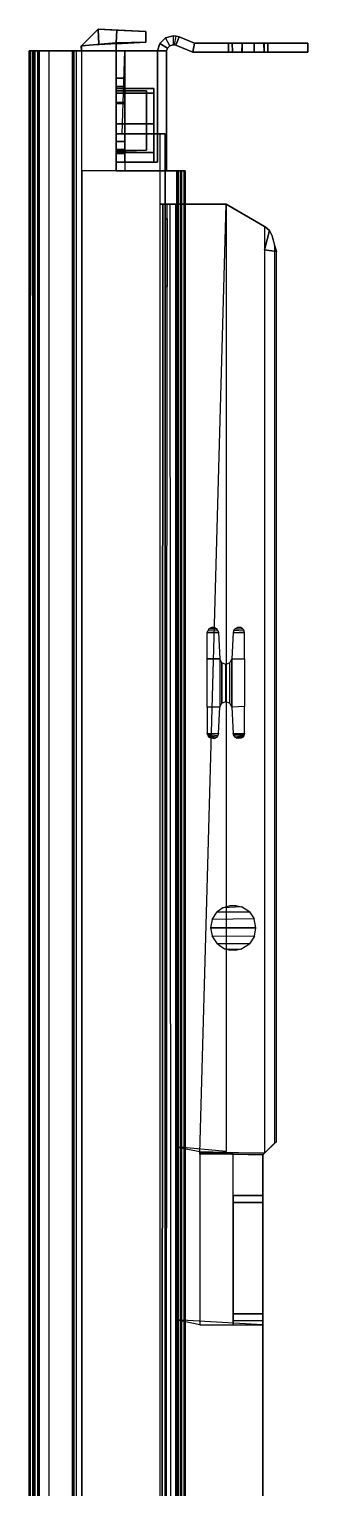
# Model space of a CAD drawing. Header units: inches. Extents: x 0 to 232, y 0 to 393.
# Drawn here: x 0 to 37.5, y 196.6 to 393.1 of the extents above; entities that cross this region are included whole.
import ezdxf

# ---------------------------------------------------------------- set-up
doc = ezdxf.new("R2010")
doc.units = ezdxf.units.IN
doc.header["$MEASUREMENT"] = 0
doc.layers.add('Layer1', color=4, linetype='CONTINUOUS')

msp = doc.modelspace()

# ---------------------------------------------------------------- linework, layer by layer
at = {"layer": 'Layer1'}
for points in [[(11.7, 391.28, 186.2), (7.05, 390.86, 186.2), (9.29, 393.1, 186.2), (11.79, 392.97, 186.2)], [(7.05, 390.86, 186.2), (7.05, 390.86, 175.2), (9.29, 393.1, 175.2), (9.29, 393.1, 186.2)], [(9.37, 391.07, 175.2), (9.29, 393.1, 175.2), (7.05, 390.86, 175.2)], [(7.05, 390.86, 81.3), (9.29, 393.1, 81.3), (15.7, 392.77, 81.3), (15.72, 391.35, 81.3)], [(7.05, 390.86, 81.3), (7.05, 390.86, 70.3), (9.29, 393.1, 70.3), (9.29, 393.1, 81.3)], [(11.7, 391.28, 70.3), (11.79, 392.97, 70.3), (9.29, 393.1, 70.3), (7.05, 390.86, 70.29)], [(7.05, 390.2, 186.2), (7.05, 390.86, 186.2), (11.7, 391.28, 186.2), (11.7, 390.2, 186.2)], [(11.7, 390.2, 175.2), (11.7, 391.28, 175.2), (7.05, 390.86, 175.2), (7.05, 390.2, 175.2)], [(11.7, 391.28, 81.3), (7.05, 390.86, 81.3), (7.05, 390.2, 81.3), (11.7, 390.21, 81.22)], [(7.05, 390.2, 70.3), (11.7, 390.2, 70.3), (11.7, 391.28, 70.3), (7.05, 390.86, 70.3)], [(15.7, 392.77, 186.2), (9.29, 393.1, 186.2), (9.29, 393.1, 175.2), (15.7, 392.77, 175.2)], [(11.7, 391.28, 175.2), (11.79, 392.97, 175.2), (9.29, 393.1, 175.2), (9.37, 391.07, 175.2)], [(9.29, 393.1, 81.3), (9.29, 393.1, 70.3), (15.7, 392.77, 70.3), (15.7, 392.77, 81.3)], [(11.7, 391.28, 186.2), (11.79, 392.97, 186.2), (15.7, 392.77, 186.2), (15.7, 391.35, 186.2)], [(15.7, 392.77, 175.2), (15.7, 391.35, 175.2), (11.7, 391.28, 175.2), (11.79, 392.97, 175.2)], [(11.7, 391.28, 70.3), (11.79, 392.97, 70.3), (15.7, 392.77, 70.3), (15.72, 391.35, 70.3)], [(11.7, 391.28, 186.2), (15.7, 391.35, 186.2), (15.7, 391.35, 175.2), (11.7, 391.28, 175.2)], [(11.7, 391.12, 81.3), (15.7, 391.35, 81.3), (15.72, 391.35, 70.3), (11.7, 391.28, 70.3)], [(11.7, 391.28, 175.2), (11.7, 374, 175.2), (11.7, 374, 186.2), (11.7, 391.28, 186.2)], [(11.7, 391.28, 81.3), (11.7, 374, 79.95), (11.7, 374, 70.3), (11.7, 391.28, 70.3)], [(15.7, 391.35, 186.2), (15.7, 392.77, 186.2), (15.71, 392.76, 175.2), (15.7, 391.35, 175.2)], [(15.7, 392.77, 81.3), (15.72, 391.35, 81.3), (15.72, 391.35, 70.3), (15.7, 392.77, 70.3)], [(17.58, 391.15, 190), (17.3, 390.2, 190), (17.3, 390.19, 36.05), (17.58, 391.16, 36.05)], [(17.58, 391.15, 190), (17.3, 390.2, 190), (18.5, 390.2, 190), (18.62, 390.55, 190)], [(18.35, 391.92, 190), (17.58, 391.15, 190), (18.62, 390.55, 190), (18.95, 390.88, 190)], [(18.35, 391.92, 36.05), (17.58, 391.16, 36.05), (17.58, 391.15, 190), (18.35, 391.92, 190)], [(19.4, 391, 190), (18.95, 390.88, 190), (18.35, 391.92, 190), (19.4, 392.2, 190)], [(19.4, 392.2, 190), (18.35, 391.92, 190), (18.35, 391.92, 36.05), (19.4, 392.2, 36.05)], [(19.8, 392.16, 190), (19.4, 392.2, 190), (19.4, 391, 190), (19.57, 390.98, 190)], [(19.8, 392.16, 36.05), (19.4, 392.2, 36.05), (19.4, 392.2, 190), (19.8, 392.16, 190)], [(19.74, 390.93, 190), (19.57, 390.98, 190), (19.8, 392.16, 190), (20.19, 392.05, 190)], [(22.28, 391.2, 190), (20.19, 392.05, 190), (19.74, 390.93, 190), (22.05, 390, 190)], [(19.74, 390.93, 36.05), (20.19, 392.05, 36.05), (22.28, 391.2, 36.05), (22.05, 390, 36.05)], [(20.19, 392.05, 190), (19.8, 392.16, 190), (19.8, 392.16, 36.05), (20.19, 392.05, 36.05)], [(20.19, 392.05, 190), (22.28, 391.2, 190), (22.28, 391.2, 36.05), (20.19, 392.05, 36.05)], [(22.28, 391.2, 36.05), (22.05, 390, 36.05), (37.54, 390, 36.05), (37.54, 391.2, 36.05)], [(22.28, 391.2, 190), (22.05, 390, 190), (37.54, 390, 190), (37.54, 391.2, 190)], [(37.54, 391.2, 190), (22.28, 391.2, 190), (22.28, 391.2, 36.05), (37.54, 391.2, 36.05)], [(27.35, 391.2, 51.35), (26.85, 391.2, 52.9), (26.85, 390, 52.9), (27.37, 390.04, 51.33)], [(26.85, 391.2, 52.9), (26.85, 391.2, 55.1), (26.85, 390, 55.1), (26.85, 390, 52.9)], [(26.85, 391.2, 55.1), (27.36, 391.2, 56.67), (27.36, 390, 56.66), (26.85, 390, 55.1)], [(27.35, 391.2, 83.35), (26.85, 391.2, 84.9), (26.85, 390, 84.9), (27.37, 390.04, 83.33)], [(26.85, 391.2, 84.9), (26.85, 391.2, 87.1), (26.85, 390, 87.1), (26.85, 390, 84.9)], [(26.85, 391.2, 87.1), (27.36, 391.2, 88.67), (27.36, 390, 88.66), (26.85, 390, 87.1)], [(27.35, 391.2, 147.35), (26.85, 391.2, 148.9), (26.85, 390, 148.9), (27.37, 390.04, 147.33)], [(26.85, 391.2, 148.9), (26.85, 391.2, 151.1), (26.85, 390, 151.1), (26.85, 390, 148.9)], [(26.85, 391.2, 151.1), (27.36, 391.2, 152.67), (27.36, 390, 152.66), (26.85, 390, 151.1)], [(27.35, 391.2, 179.35), (26.85, 391.2, 180.9), (26.85, 390, 180.9), (27.37, 390.04, 179.33)], [(26.85, 391.2, 180.9), (26.85, 391.2, 183.1), (26.85, 390, 183.1), (26.85, 390, 180.9)], [(26.85, 391.2, 183.1), (27.36, 391.2, 184.67), (27.36, 390, 184.66), (26.85, 390, 183.1)], [(28.68, 391.2, 50.38), (27.35, 391.2, 51.35), (27.37, 390, 51.33), (28.69, 390, 50.38)], [(28.68, 391.2, 82.38), (27.35, 391.2, 83.35), (27.37, 390, 83.33), (28.69, 390, 82.38)], [(28.68, 391.2, 146.38), (27.35, 391.2, 147.35), (27.37, 390, 147.33), (28.69, 390, 146.38)], [(28.68, 391.2, 178.38), (27.35, 391.2, 179.35), (27.37, 390, 179.33), (28.69, 390, 178.38)], [(27.36, 390.01, 56.66), (28.67, 390, 57.62), (28.68, 391.2, 57.62), (27.36, 391.2, 56.67)], [(27.36, 390.01, 88.66), (28.67, 390, 89.62), (28.68, 391.2, 89.62), (27.36, 391.2, 88.67)], [(27.36, 390.01, 152.66), (28.67, 390, 153.62), (28.68, 391.2, 153.62), (27.36, 391.2, 152.67)], [(27.36, 390.01, 184.66), (28.67, 390, 185.62), (28.68, 391.2, 185.62), (27.36, 391.2, 184.67)], [(28.67, 390, 57.62), (30.32, 390, 57.62), (30.33, 391.2, 57.62), (28.68, 391.2, 57.62)], [(28.67, 390, 89.62), (30.32, 390, 89.62), (30.33, 391.2, 89.62), (28.68, 391.2, 89.62)], [(28.67, 390, 153.62), (30.32, 390, 153.62), (30.33, 391.2, 153.62), (28.68, 391.2, 153.62)], [(28.67, 390, 185.62), (30.32, 390, 185.62), (30.33, 391.2, 185.62), (28.68, 391.2, 185.62)], [(28.68, 391.2, 50.38), (28.69, 390, 50.38), (30.32, 390, 50.38), (30.31, 391.2, 50.38)], [(28.68, 391.2, 82.38), (28.69, 390, 82.38), (30.32, 390, 82.38), (30.31, 391.2, 82.38)], [(28.68, 391.2, 146.38), (28.69, 390, 146.38), (30.32, 390, 146.38), (30.31, 391.2, 146.38)], [(28.68, 391.2, 178.38), (28.69, 390, 178.38), (30.32, 390, 178.38), (30.31, 391.2, 178.38)], [(31.63, 391.2, 51.33), (30.31, 391.2, 50.38), (30.32, 390, 50.38), (31.64, 390, 51.33)], [(31.63, 391.2, 83.33), (30.31, 391.2, 82.38), (30.32, 390, 82.38), (31.64, 390, 83.33)], [(31.63, 391.2, 147.33), (30.31, 391.2, 146.38), (30.32, 390, 146.38), (31.64, 390, 147.33)], [(31.63, 391.2, 179.33), (30.31, 391.2, 178.38), (30.32, 390, 178.38), (31.64, 390, 179.33)], [(31.64, 391.2, 56.67), (30.33, 391.2, 57.62), (30.32, 390, 57.62), (31.65, 390, 56.65)], [(31.64, 391.2, 88.67), (30.33, 391.2, 89.62), (30.32, 390, 89.62), (31.65, 390, 88.65)], [(31.64, 391.2, 152.67), (30.33, 391.2, 153.62), (30.32, 390, 153.62), (31.65, 390, 152.65)], [(31.64, 391.2, 184.67), (30.33, 391.2, 185.62), (30.32, 390, 185.62), (31.65, 390, 184.65)], [(31.63, 391.2, 51.33), (32.15, 391.2, 52.9), (32.15, 390, 52.9), (31.64, 390, 51.33)], [(31.63, 391.2, 83.33), (32.15, 391.2, 84.9), (32.15, 390, 84.9), (31.64, 390, 83.33)], [(31.63, 391.2, 147.33), (32.15, 391.2, 148.9), (32.15, 390, 148.9), (31.64, 390, 147.33)], [(31.63, 391.2, 179.33), (32.15, 391.2, 180.9), (32.15, 390, 180.9), (31.64, 390, 179.33)], [(32.15, 391.2, 55.1), (31.64, 391.2, 56.67), (31.65, 390, 56.65), (32.15, 390, 55.1)], [(32.15, 391.2, 87.1), (31.64, 391.2, 88.67), (31.65, 390, 88.65), (32.15, 390, 87.1)], [(32.15, 391.2, 151.1), (31.64, 391.2, 152.67), (31.65, 390, 152.65), (32.15, 390, 151.1)], [(32.15, 391.2, 183.1), (31.64, 391.2, 184.67), (31.65, 390, 184.65), (32.15, 390, 183.1)], [(32.15, 391.2, 52.9), (32.15, 391.2, 55.1), (32.15, 390, 55.1), (32.15, 390, 52.9)], [(32.15, 391.2, 84.9), (32.15, 391.2, 87.1), (32.15, 390, 87.1), (32.15, 390, 84.9)], [(32.15, 391.2, 148.9), (32.15, 391.2, 151.1), (32.15, 390, 151.1), (32.15, 390, 148.9)], [(32.15, 391.2, 180.9), (32.15, 391.2, 183.1), (32.15, 390, 183.1), (32.15, 390, 180.9)], [(37.54, 391.2, 36.05), (37.54, 390, 36.05), (37.54, 390, 190), (37.54, 391.2, 190)], [(2.7, 390.2, 6.95), (0, 390.2, 6.95), (0.64, 390.2, 34.67), (2.7, 390.2, 34.69)], [(1.35, 390.2, 6.95), (1.3, 390.2, 0.65), (0, 390.2, 0.65), (0, 390.2, 6.95)], [(1.3, 390.2, 0.65), (1.12, 390.2, 0.2), (0.19, 390.2, 0.19), (0, 390.2, 0.65)], [(0, 390.2, 6.95), (0, 390.2, 0.65), (0, 0, 0.65), (0, 0, 6.95)], [(0, 0, 0.65), (0.18, 0, 0.21), (0.19, 390.2, 0.19), (0, 390.2, 0.65)], [(0.19, 390.2, 0.19), (0.44, 390.2, 0.03), (0.5, 0, 0.02), (0.18, 0, 0.21)], [(1.12, 390.2, 0.2), (0.8, 390.2, 0.02), (0.44, 390.2, 0.03), (0.19, 390.2, 0.19)], [(0.5, 0, 0.02), (0.87, 0, 0.04), (0.8, 390.2, 0.02), (0.44, 390.2, 0.03)], [(11.7, 390.2, 34.8), (0.64, 390.2, 34.67), (1.87, 390.2, 70.64), (11.7, 390.2, 70.3)], [(0.64, 390.2, 34.67), (5.84, 390.2, 186.2), (5.84, 0, 186.2), (0.64, 0, 34.87)], [(0.8, 390.2, 0.02), (1.12, 390.2, 0.2), (1.11, 0, 0.19), (0.87, 0, 0.04)], [(1.11, 0, 0.19), (1.3, 0, 0.65), (1.3, 390.2, 0.65), (1.12, 390.2, 0.2)], [(1.35, 390.2, 6.95), (1.3, 390.2, 0.64), (1.3, 0, 0.64), (1.3, 0, 6.95)], [(1.3, 0, 6.95), (2.7, 0, 6.95), (2.7, 390.2, 6.95), (1.35, 390.2, 6.95)], [(11.7, 390.2, 70.3), (1.87, 390.2, 70.64), (2.24, 390.2, 81.3), (11.7, 390.2, 81.3)], [(5.46, 390.2, 175.19), (11.7, 390.2, 175.2), (11.7, 390.2, 81.3), (2.24, 390.2, 81.3)], [(11.7, 390.2, 175.2), (5.46, 390.2, 175.19), (5.84, 390.2, 186.2), (7.05, 390.2, 186.2)], [(6, 390.2, 190.94), (11.7, 390.2, 190.94), (11.7, 390.2, 186.2), (5.84, 390.2, 186.2)], [(6, 0, 190.94), (5.84, 0, 186.2), (5.84, 390.2, 186.2), (6, 390.2, 190.94)], [(6.34, 0, 191.69), (6, 0, 190.94), (6, 390.2, 190.94), (6.34, 390.2, 191.69)], [(6, 390.2, 190.94), (11.7, 390.2, 190.94), (11.7, 390.2, 191.73), (6.34, 390.2, 191.69)], [(7.1, 390.2, 192), (6.34, 390.2, 191.69), (6.34, 0, 191.69), (7.1, 0, 192)], [(6.34, 390.2, 191.69), (7.1, 390.2, 192), (11.7, 390.2, 192), (11.7, 390.2, 191.73)], [(7.05, 390.2, 81.3), (6.99, 390.86, 81.3), (7.05, 390.86, 70.3), (7.05, 390.2, 70.3)], [(7.05, 390.86, 186.2), (7.05, 390.2, 186.2), (7.05, 390.2, 175.2), (7.05, 390.86, 175.2)], [(11.7, 374, 192), (7.1, 374, 192), (7.1, 390.2, 192), (11.7, 390.2, 192)], [(11.7, 390.21, 81.22), (11.7, 374, 79.95), (11.7, 374, 175.2), (11.7, 390.2, 175.2)], [(11.7, 390.2, 186.2), (11.7, 374, 186.2), (11.7, 374, 192), (11.7, 390.2, 192)], [(11.7, 379, 35.5), (11.7, 390.2, 35.5), (11.7, 390.2, 34.8), (11.7, 379, 34.8)], [(11.7, 374, 35.5), (11.7, 390.2, 35.5), (11.7, 390.2, 70.3), (11.7, 374, 70.3)], [(11.7, 374, 192), (18.5, 374, 192), (18.5, 390.2, 192), (11.7, 390.2, 192)], [(17.3, 390.2, 192), (17.3, 390.2, 190.8), (11.7, 390.2, 190.8), (11.7, 390.2, 192)], [(11.7, 390.2, 192), (11.7, 390.2, 190.8), (11.7, 374, 190.8), (11.7, 374, 192)], [(11.7, 390.2, 190.7), (12.9, 390.2, 190.7), (12.9, 390.2, 36.05), (11.7, 390.2, 36.05)], [(11.7, 374, 36.05), (11.7, 390.2, 36.05), (12.9, 390.2, 36.05), (12.9, 374, 36.05)], [(11.7, 375.2, 190.7), (12.9, 375.2, 190.7), (12.9, 390.2, 190.7), (11.7, 390.2, 190.7)], [(17.3, 375.2, 190.8), (17.3, 390.2, 190.8), (11.7, 390.2, 190.8), (11.7, 375.2, 190.8)], [(12.52, 379, 34.8), (12.9, 390.2, 36.05), (17.3, 390.19, 36.05), (17.3, 379, 34.8)], [(12.9, 390.2, 36.05), (17.3, 390.2, 36.05), (17.3, 390.2, 190.8), (12.9, 390.15, 190.7)], [(18.5, 390.2, 192), (18.5, 390.2, 190), (17.3, 390.2, 190), (17.3, 390.2, 192)], [(17.3, 390.1, 36.05), (17.3, 390.19, 36.05), (17.3, 390.2, 190.8), (17.3, 390.1, 190.8)], [(17.3, 375.2, 36.05), (17.3, 390.1, 36.05), (17.3, 390.1, 190.8), (17.3, 375.2, 190.8)], [(18.62, 390.55, 190), (18.5, 390.2, 190), (18.5, 390.19, 36.05), (18.62, 390.55, 36.05)], [(18.5, 390.1, 190), (18.5, 390.1, 192), (18.5, 390.2, 192), (18.5, 390.2, 190)], [(18.5, 390.19, 36.05), (18.5, 390.1, 36.05), (18.5, 390.1, 190), (18.5, 390.2, 190)], [(18.5, 390.1, 36.05), (18.5, 374, 36.05), (18.5, 374, 192), (18.5, 390.1, 192)], [(18.95, 390.88, 36.05), (18.62, 390.55, 36.05), (18.62, 390.55, 190), (18.95, 390.88, 190)], [(19.4, 391, 190), (18.95, 390.88, 190), (18.95, 390.88, 36.05), (19.4, 391, 36.05)], [(19.4, 391, 190), (19.4, 391, 36.05), (19.57, 390.98, 36.05), (19.57, 390.98, 190)], [(19.74, 390.93, 36.05), (19.57, 390.98, 36.05), (19.57, 390.98, 190), (19.74, 390.93, 190)], [(19.74, 390.93, 36.05), (22.05, 390, 36.05), (22.05, 390, 190), (19.74, 390.93, 190)], [(22.05, 390, 36.05), (37.54, 390, 36.05), (37.54, 390, 190), (22.05, 390, 190)], [(11.7, 383.24, 62.42), (12.9, 383.24, 62.42), (12.9, 386.5, 60.15), (11.7, 386.5, 60.15)], [(11.7, 386.5, 57.12), (12.9, 386.5, 57.12), (12.9, 386.5, 60.15), (11.7, 386.5, 60.15)], [(11.7, 376.9, 57.12), (12.9, 376.9, 57.12), (12.9, 386.5, 57.12), (11.7, 386.5, 57.12)], [(11.7, 385.4, 186), (11.7, 385.4, 174.8), (11.7, 376.9, 174.8), (11.7, 376.9, 186)], [(12.9, 385.4, 186), (11.7, 385.4, 186), (11.7, 376.9, 186), (12.9, 376.9, 186)], [(12.9, 385.4, 186), (12.9, 385.4, 174.8), (11.7, 385.4, 174.8), (11.7, 385.4, 186)], [(11.7, 376.9, 174.8), (12.9, 376.9, 174.8), (12.9, 385.4, 174.8), (11.7, 385.4, 174.8)], [(11.7, 385.4, 151.2), (11.7, 385.4, 140), (11.7, 376.9, 140), (11.7, 376.9, 151.2)], [(11.7, 376.9, 151.2), (12.9, 376.9, 151.2), (12.9, 385.4, 151.2), (11.7, 385.4, 151.2)], [(11.7, 385.4, 151.2), (12.9, 385.4, 151.2), (12.9, 385.4, 140), (11.7, 385.4, 140)], [(11.7, 376.9, 140), (12.9, 376.9, 140), (12.9, 385.4, 140), (11.7, 385.4, 140)], [(11.7, 376.9, 123), (11.7, 385.4, 123), (11.7, 385.4, 111.8), (11.7, 376.9, 111.8)], [(11.7, 376.9, 123), (12.9, 376.9, 123), (12.9, 385.4, 123), (11.7, 385.4, 123)], [(11.7, 376.9, 111.8), (12.9, 376.9, 111.8), (12.9, 385.4, 111.8), (11.7, 385.4, 111.8)], [(11.7, 385.4, 123), (12.9, 385.4, 123), (12.9, 385.4, 111.8), (11.7, 385.4, 111.8)], [(12.9, 377.96, 81.1), (12.9, 385.4, 81.1), (11.7, 385.4, 81.1), (11.7, 377.96, 81.1)], [(12.9, 385.4, 81.1), (12.9, 385.4, 69.9), (11.7, 385.4, 69.9), (11.7, 385.4, 81.1)], [(11.7, 377.96, 69.9), (12.9, 377.96, 69.9), (12.9, 385.4, 69.9), (11.7, 385.4, 69.9)], [(12.9, 377.96, 51.85), (12.9, 385.4, 51.85), (11.7, 385.4, 51.85), (11.7, 377.96, 51.85)], [(11.7, 385.4, 51.85), (12.9, 385.4, 51.85), (12.9, 385.4, 40.65), (11.7, 385.4, 40.65)], [(12.9, 385.4, 40.65), (11.7, 385.4, 40.65), (11.7, 377.96, 40.65), (12.9, 377.96, 40.65)], [(12.9, 376.9, 186), (12.9, 385.4, 186), (12.9, 385.4, 174.8), (12.9, 376.9, 174.8)], [(12.9, 376.9, 151.2), (12.9, 385.4, 151.2), (12.9, 385.4, 140), (12.9, 376.9, 140)], [(12.9, 385.4, 111.8), (12.9, 376.9, 111.8), (12.9, 376.9, 123), (12.9, 385.4, 123)], [(11.7, 380.36, 187.18), (11.7, 385.1, 185.36), (16.8, 385.1, 185.36), (16.8, 380.36, 187.18)], [(11.7, 385.1, 185.36), (11.7, 385.1, 175.78), (16.8, 385.1, 175.78), (16.8, 385.1, 185.36)], [(11.7, 385.1, 175.78), (11.7, 380.36, 173.96), (16.8, 380.36, 173.96), (16.8, 385.1, 175.78)], [(11.7, 380.36, 53.03), (11.7, 385.1, 51.21), (16.8, 385.1, 51.21), (16.8, 380.36, 53.03)], [(11.7, 385.1, 51.21), (11.7, 385.1, 41.63), (16.8, 385.1, 41.63), (16.8, 385.1, 51.21)], [(11.7, 385.1, 41.63), (11.7, 380.36, 39.81), (16.8, 380.36, 39.81), (16.8, 385.1, 41.63)], [(11.7, 384.82, 80.8), (11.7, 376.68, 80.16), (15.8, 376.8, 80.72), (15.8, 384.8, 80.72)], [(11.7, 384.82, 80.8), (11.7, 384.8, 70.72), (15.8, 384.8, 70.72), (15.8, 384.8, 80.72)], [(11.7, 376.5, 122.6), (16.8, 376.5, 122.6), (16.8, 384.5, 122.6), (11.7, 384.5, 122.6)], [(11.7, 384.5, 122.6), (11.7, 384.5, 112.6), (16.8, 384.5, 112.6), (16.8, 384.5, 122.6)], [(11.7, 376.5, 112.6), (16.8, 376.5, 112.6), (16.8, 384.5, 112.6), (11.7, 384.5, 112.6)], [(15.8, 376.8, 80.72), (15.8, 376.8, 70.72), (15.8, 384.8, 70.72), (15.8, 384.8, 80.72)], [(16.8, 376.5, 112.6), (16.8, 384.5, 112.6), (16.8, 384.5, 122.6), (16.8, 376.5, 122.6)], [(11.7, 376.9, 62.42), (12.9, 376.9, 62.42), (12.9, 383.24, 62.42), (11.7, 383.24, 62.42)], [(11.7, 375.2, 89.4), (11.7, 383.1, 89.4), (11.7, 383.1, 84.1), (11.7, 375.2, 84.1)], [(11.7, 375.2, 84.1), (12.9, 375.2, 84.1), (12.9, 383.1, 84.1), (11.7, 383.1, 84.1)], [(11.7, 375.2, 89.4), (12.9, 375.2, 89.4), (12.9, 383.1, 89.4), (11.7, 383.1, 89.4)], [(11.7, 383.1, 89.4), (12.9, 383.1, 89.4), (12.9, 383.1, 84.1), (11.7, 383.1, 84.1)], [(11.7, 375.2, 187.45), (11.7, 380.36, 187.18), (16.8, 380.36, 187.18), (16.8, 375.2, 187.45)], [(11.7, 380.36, 173.96), (11.7, 375.2, 173.69), (16.8, 375.2, 173.69), (16.8, 380.36, 173.96)], [(11.7, 375.2, 53.3), (11.7, 380.36, 53.03), (16.8, 380.36, 53.03), (16.8, 375.2, 53.3)], [(11.7, 380.36, 39.81), (11.7, 375.2, 39.54), (16.8, 375.2, 39.54), (16.8, 380.36, 39.81)], [(11.7, 374, 35.5), (11.7, 379, 35.5), (18.3, 379, 35.5), (18.3, 374, 35.5)], [(11.7, 379, 35.5), (11.7, 379, 34.8), (18.3, 379, 34.8), (18.3, 379, 35.5)], [(12.9, 376.36, 79.5), (12.9, 377.96, 81.1), (11.7, 377.96, 81.1), (11.7, 376.36, 79.5)], [(12.9, 377.96, 69.9), (11.7, 377.96, 69.9), (11.7, 376.36, 71.5), (12.9, 376.36, 71.5)], [(12.9, 376.36, 50.25), (12.9, 377.96, 51.85), (11.7, 377.96, 51.85), (11.7, 376.36, 50.25)], [(12.9, 377.96, 40.65), (11.7, 377.96, 40.65), (11.7, 376.36, 42.25), (12.9, 376.36, 42.25)], [(17.6, 379, 34.8), (18.3, 379, 34.8), (18.3, 379, 9.8), (17.6, 379, 9.8)], [(17.6, 379, 9.8), (17.6, 369.5, 9.8), (18.3, 369.5, 9.8), (18.3, 379, 9.8)], [(18.3, 374, 24), (18.3, 379, 24), (18.3, 379, 35.5), (18.3, 374, 35.5)], [(18.3, 379, 24), (18.3, 379, 9.8), (18.3, 1.5, 9.8), (18.3, 1.5, 24)], [(12.9, 376.9, 186), (12.9, 376.9, 174.8), (11.7, 376.9, 174.8), (11.7, 376.9, 186)], [(11.7, 376.9, 151.2), (12.9, 376.9, 151.2), (12.9, 376.9, 140), (11.7, 376.9, 140)], [(12.9, 376.9, 111.8), (11.7, 376.9, 111.8), (11.7, 376.9, 123), (12.9, 376.9, 123)], [(11.7, 376.9, 57.12), (12.9, 376.9, 57.12), (12.9, 376.9, 62.42), (11.7, 376.9, 62.42)], [(11.7, 376.68, 80.16), (11.7, 376.8, 70.72), (15.8, 376.8, 70.72), (15.8, 376.8, 80.72)], [(11.7, 376.5, 122.6), (11.7, 376.5, 112.6), (16.8, 376.5, 112.6), (16.8, 376.5, 122.6)], [(12.9, 375.2, 79.5), (12.9, 376.36, 79.5), (11.7, 376.36, 79.5), (11.7, 375.2, 79.5)], [(12.9, 376.36, 71.5), (11.7, 376.36, 71.5), (11.7, 375.2, 71.5), (12.9, 375.2, 71.5)], [(12.9, 375.2, 50.25), (12.9, 376.36, 50.25), (11.7, 376.36, 50.25), (11.7, 375.2, 50.25)], [(12.9, 376.36, 42.25), (11.7, 376.36, 42.25), (11.7, 375.2, 42.25), (12.9, 375.2, 42.25)], [(19.9, 374, 192), (7.1, 373.95, 192), (7.1, 0, 192), (19.9, 0, 192)], [(11.7, 375.2, 173.69), (16.8, 375.2, 173.69), (16.8, 375.2, 187.45), (11.7, 375.2, 187.45)], [(16.8, 375.2, 39.54), (11.7, 375.2, 39.54), (11.7, 375.2, 53.3), (16.8, 375.2, 53.3)], [(11.7, 375.2, 50.25), (17.3, 375.2, 50.25), (17.3, 375.2, 42.25), (11.7, 375.2, 42.25)], [(11.7, 375.2, 79.5), (17.3, 375.2, 79.5), (17.3, 375.2, 71.5), (11.7, 375.2, 71.5)], [(11.7, 375.2, 89.4), (17.3, 375.2, 89.4), (17.3, 375.2, 84.1), (11.7, 375.2, 84.1)], [(11.7, 375.2, 190.7), (17.3, 375.2, 190.7), (17.3, 375.2, 190.8), (11.7, 375.2, 190.8)], [(21, 374, 190.9), (11.7, 374, 190.9), (11.7, 374, 192), (19.9, 374, 192)], [(11.7, 374, 190.9), (21, 374, 190.9), (21, 374, 35.5), (11.7, 374, 35.5)], [(11.7, 374, 192), (18.5, 374, 192), (18.5, 374, 36.05), (11.7, 374, 36.05)], [(17.3, 375.2, 36.05), (12.9, 375.2, 36.05), (12.9, 375.2, 42.25), (17.3, 375.2, 42.25)], [(12.9, 375.2, 71.5), (17.3, 375.2, 71.5), (17.3, 375.2, 50.25), (12.9, 375.2, 50.25)], [(12.9, 375.2, 84.1), (17.3, 375.2, 84.1), (17.3, 375.2, 79.5), (12.9, 375.2, 79.5)], [(12.9, 375.2, 190.7), (17.3, 375.2, 190.7), (17.3, 375.2, 89.4), (12.9, 375.2, 89.4)], [(18.3, 374, 35.5), (18.3, 374, 24.25), (21, 374, 24.9), (21, 374, 35.5)], [(21, 374, 24.9), (20.88, 374, 24.45), (18.3, 374, 24.25)], [(20.88, 374, 24.45), (20.55, 374, 24.12), (18.3, 374, 24.12), (18.3, 374, 24.25)], [(18.3, 374, 24.12), (18.3, 374, 24), (20.1, 374, 24), (20.55, 374, 24.12)], [(20.1, 374, 24), (18.3, 374, 24), (18.3, 1.5, 24), (20.1, 1.5, 24)], [(19.9, 0, 192), (20.45, 0, 191.85), (20.45, 374, 191.85), (19.9, 374, 192)], [(20.45, 374, 191.85), (20.25, 374, 191.65), (19.9, 374, 192)], [(20.55, 374, 24.12), (20.1, 374, 24), (20.1, 0, 24), (20.54, 0, 24.12)], [(20.65, 374, 191.25), (20.25, 374, 191.65), (20.45, 374, 191.85), (20.85, 374, 191.45)], [(20.45, 374, 191.85), (20.85, 374, 191.45), (20.84, 0, 191.47), (20.45, 0, 191.85)], [(20.86, 0, 24.43), (20.54, 0, 24.12), (20.55, 374, 24.12), (20.88, 374, 24.45)], [(20.85, 374, 191.45), (20.65, 374, 191.25), (21, 374, 190.9)], [(20.84, 0, 191.47), (21, 0, 190.9), (21, 374, 190.9), (20.85, 374, 191.45)], [(21, 374, 24.9), (20.88, 374, 24.45), (20.86, 0, 24.43), (21, 0, 24.9)], [(21, 0, 24.9), (21, 374, 24.9), (21, 374, 190.9), (21, 0, 190.9)], [(17.6, 369.5, 9.8), (17.6, 369.5, 7.6), (18.3, 369.5, 7.6), (18.3, 369.5, 9.8)], [(18.3, 369.5, 7.6), (17.6, 369.5, 7.6), (17.6, 1.5, 7.6), (18.3, 1.5, 7.6)], [(26.54, 369.5, 7.6), (26.54, 369.5, 6.9), (17.82, 369.5, 6.9), (17.6, 369.5, 7.6)], [(18, 369.5, 6.71), (17.6, 369.5, 7.6), (17.6, 1.5, 7.6), (17.82, 1.5, 6.9)], [(17.82, 369.5, 6.9), (18, 369.5, 6.71), (18.93, 369.5, 6.41), (19.77, 369.5, 6.9)], [(18, 369.5, 6.71), (17.82, 1.5, 6.9), (18.43, 1.5, 6.46), (18.61, 369.5, 6.42)], [(18.93, 369.5, 6.41), (18.61, 369.5, 6.42), (18.29, 369.5, 6.51), (18, 369.5, 6.71)], [(18.3, 1.5, 7.6), (18.3, 1.5, 9.8), (18.3, 369.5, 9.8), (18.3, 369.5, 7.6)], [(18.3, 367.56, 17.59), (18.6, 367.56, 17.6), (18.6, 367.56, 13.61), (18.3, 367.56, 13.61)], [(18.3, 367.56, 17.59), (18.6, 367.56, 17.6), (18.6, 358.44, 17.6), (18.3, 358.44, 17.59)], [(18.3, 367.56, 13.61), (18.6, 367.56, 13.61), (18.6, 358.44, 13.61), (18.3, 358.44, 13.61)], [(18.3, 367.56, 13.61), (18.3, 367.56, 17.59), (18.3, 358.44, 17.59), (18.3, 358.44, 13.61)], [(18.3, 367.56, 17.6), (18.3, 367.56, 13.61), (18.3, 358.44, 13.61), (18.3, 358.44, 17.59)], [(19.18, 1.5, 6.46), (18.43, 1.5, 6.46), (18.61, 369.5, 6.42), (18.93, 369.5, 6.41)], [(18.6, 367.56, 17.6), (18.6, 367.56, 13.61), (18.6, 358.44, 13.61), (18.6, 358.44, 17.59)], [(19.77, 369.5, 6.9), (18.93, 369.5, 6.41), (19.18, 1.5, 6.46), (19.77, 1.5, 6.9)], [(19.77, 369.5, 6.9), (26.54, 369.5, 7.6), (26.54, 241.85, 7.6), (19.77, 242.5, 6.9)], [(26.54, 369.5, 7.6), (31.71, 366.52, 7.6), (31.71, 241.64, 7.6), (23, 241.64, 7.6)], [(26.54, 369.5, 7.6), (26.54, 369.5, 6.9), (31.59, 366.59, 6.9), (31.71, 366.52, 7.6)], [(31.59, 366.59, 6.9), (31.8, 366.47, 6.82), (31.8, 366.47, 7.57), (31.71, 366.52, 7.6)], [(32.38, 365.96, 7.36), (31.8, 366.47, 7.57), (31.71, 366.52, 7.6), (31.71, 363.39, 7.6)], [(33.3, 363.13, 7.02), (32.73, 365.25, 7.23), (32.38, 365.96, 7.36), (31.71, 363.39, 7.6)], [(31.8, 366.47, 6.82), (32.38, 365.96, 6.61), (32.38, 365.96, 7.36), (31.8, 366.47, 7.57)], [(32.38, 365.96, 6.61), (32.73, 365.25, 6.48), (32.73, 365.25, 7.23), (32.38, 365.96, 7.36)], [(32.73, 365.25, 6.48), (33.06, 364.02, 6.36), (33.3, 363.13, 7.02), (32.73, 365.25, 7.23)], [(33.3, 363.13, 7.02), (33.06, 364.02, 6.36), (33.06, 242.99, 6.36), (33.3, 243.23, 7.02)], [(31.71, 241.64, 7.6), (33.3, 243.23, 7.02), (33.3, 363.13, 7.02), (31.71, 363.39, 7.6)], [(18.6, 358.44, 13.61), (18.3, 358.44, 13.6), (18.3, 358.44, 17.59), (18.6, 358.44, 17.59)], [(21, 355.82, 56.35), (21, 356.75, 54.84), (21, 356.81, 53.02), (21, 355.84, 51.27)], [(21, 353.35, 57.35), (21, 355.82, 56.35), (21, 355.84, 51.27), (21, 353.35, 50.25)], [(21, 353.35, 57.35), (21, 353.35, 50.25), (21, 350.82, 51.31), (21, 350.89, 56.36)], [(21, 350.89, 56.36), (21, 349.88, 54.54), (21, 350.04, 52.53), (21, 350.82, 51.31)], [(25.43, 312.08, 7.6), (25.5, 311.79, 7.6), (24, 311.75, 7.6), (24.05, 312.02, 7.6)], [(25.7, 308.25, 7.6), (24, 308.25, 7.6), (24, 311.75, 7.6), (25.5, 311.79, 7.6)], [(25.26, 312.3, 7.6), (24.22, 312.28, 7.6), (24.05, 312.02, 7.6), (25.43, 312.08, 7.6)], [(25.26, 312.3, 7.6), (24.96, 312.47, 7.6), (24.55, 312.47, 7.6), (24.22, 312.28, 7.6)], [(29, 311.75, 7.6), (27.5, 311.79, 7.6), (27.3, 308.25, 7.6), (29, 308.25, 7.6)], [(27.58, 312.08, 7.6), (27.5, 311.79, 7.6), (29, 311.75, 7.6), (28.96, 312, 7.6)], [(27.74, 312.3, 7.6), (28.78, 312.28, 7.6), (28.96, 312, 7.6), (27.58, 312.08, 7.6)], [(28.78, 312.28, 7.6), (28.5, 312.46, 7.6), (28.07, 312.48, 7.6), (27.74, 312.3, 7.6)], [(25.7, 308.25, 7.6), (25.7, 301.75, 7.6), (24, 301.75, 7.6), (24, 308.25, 7.6)], [(25.95, 307.72, 7.6), (25.7, 308.25, 7.6), (25.7, 301.75, 7.6), (25.95, 302.28, 7.6)], [(25.95, 302.28, 7.6), (26.5, 302.5, 7.6), (26.5, 307.5, 7.6), (25.95, 307.72, 7.6)], [(27.05, 307.72, 7.6), (26.5, 307.5, 7.6), (26.5, 302.5, 7.6), (27.05, 302.28, 7.6)], [(27.3, 301.75, 7.6), (27.05, 302.28, 7.6), (27.05, 307.72, 7.6), (27.3, 308.25, 7.6)], [(27.3, 301.75, 7.6), (27.3, 308.25, 7.6), (29, 308.25, 7.6), (29, 301.84, 7.6)], [(25.7, 301.75, 7.6), (24, 301.75, 7.6), (24, 298.25, 7.6), (25.5, 298.21, 7.6)], [(27.5, 298.21, 7.6), (29, 298.25, 7.6), (29, 301.84, 7.6), (27.3, 301.75, 7.6)], [(25.5, 298.21, 7.6), (25.43, 297.93, 7.6), (24.03, 298.05, 7.6), (24, 298.25, 7.6)], [(25.43, 297.93, 7.6), (25.26, 297.7, 7.6), (24.11, 297.87, 7.6), (24.03, 298.05, 7.6)], [(25.26, 297.7, 7.6), (24.99, 297.54, 7.6), (24.26, 297.68, 7.6), (24.11, 297.87, 7.6)], [(24.99, 297.54, 7.6), (24.75, 297.5, 7.6), (24.46, 297.56, 7.6), (24.26, 297.68, 7.6)], [(29, 298.25, 7.6), (28.97, 298.03, 7.6), (27.54, 298, 7.6), (27.5, 298.21, 7.6)], [(27.74, 297.7, 7.6), (27.54, 298, 7.6), (28.97, 298.03, 7.6), (28.9, 297.87, 7.6)], [(28.9, 297.87, 7.6), (28.78, 297.72, 7.6), (27.95, 297.56, 7.6), (27.74, 297.7, 7.6)], [(28.78, 297.72, 7.6), (28.57, 297.57, 7.6), (28.25, 297.5, 7.6), (27.95, 297.56, 7.6)], [(24.67, 273.13, 7.6), (25.34, 274.15, 7.6), (29.66, 274.16, 7.6), (30.31, 273.2, 7.6)], [(29.66, 274.16, 7.6), (28.62, 274.84, 7.6), (26.09, 274.71, 7.6), (25.34, 274.15, 7.6)], [(26.09, 274.71, 7.6), (27.06, 275.02, 7.6), (27.85, 275.03, 7.6), (28.62, 274.84, 7.6)], [(24.45, 272, 7.6), (30.55, 272, 7.6), (30.31, 273.2, 7.6), (24.67, 273.13, 7.6)], [(24.45, 272, 7.6), (24.65, 270.92, 7.6), (30.35, 270.9, 7.6), (30.55, 272, 7.6)], [(30.35, 270.9, 7.6), (29.67, 269.86, 7.6), (25.35, 269.84, 7.6), (24.65, 270.92, 7.6)], [(25.35, 269.84, 7.6), (26.33, 269.19, 7.6), (28.53, 269.13, 7.6), (29.67, 269.86, 7.6)], [(28.53, 269.13, 7.6), (27.79, 268.96, 7.6), (26.93, 269, 7.6), (26.33, 269.19, 7.6)], [(23, 218.5, 7.6), (19.77, 219.19, 6.9), (19.77, 242.5, 6.9), (23.01, 241.85, 7.6)], [(31.5, 241.43, 7.6), (23, 241.5, 7.6), (23, 241.85, 7.6), (31.71, 241.64, 7.6)], [(33.3, 243.23, 7.02), (31.71, 241.64, 7.6), (31.72, 241.65, 6.85), (33.06, 242.99, 6.36)], [(23, 218.5, 7.6), (27.5, 218.5, 7.6), (27.5, 241.5, 7.6), (23, 241.5, 7.6)], [(31.5, 235.94, 7.6), (27.5, 235.94, 7.6), (27.5, 241.5, 7.6), (31.5, 241.43, 7.6)], [(31.72, 241.65, 6.85), (31.59, 241.52, 6.9), (31.5, 241.43, 7.6), (31.71, 241.64, 7.6)], [(31.58, 241.51, 6.9), (31.5, 241.43, 6.9), (31.5, 241.43, 7.6)], [(31.5, 241.43, 6.9), (31.5, 241.43, 7.6), (31.5, 235.94, 7.6), (31.5, 236.27, 6.9)], [(27.5, 235.02, 6.5), (27.5, 235.94, 7.6), (31.5, 235.94, 7.6), (31.5, 235.02, 6.5)], [(27.5, 235.94, 7.6), (27.5, 235.02, 6.5), (27.5, 219.98, 6.5), (27.5, 219.06, 7.6)], [(31.5, 235.02, 6.5), (31.5, 235.34, 5.8), (31.5, 236.27, 6.9), (31.5, 235.94, 7.6)], [(27.5, 235.02, 6.5), (31.5, 235.02, 6.5), (31.5, 219.98, 6.5), (27.5, 219.98, 6.5)], [(31.5, 219.98, 6.5), (31.5, 219.66, 5.8), (31.5, 235.34, 5.8), (31.5, 235.02, 6.5)], [(31.5, 218.5, 7.6), (19.77, 219.19, 6.9), (19.77, 185.5, 6.9), (31.5, 184.37, 7.6)], [(27.5, 219.06, 7.6), (27.5, 219.98, 6.5), (31.5, 219.98, 6.5), (31.5, 219.06, 7.6)], [(27.5, 218.5, 7.6), (31.5, 218.5, 7.6), (31.5, 219.06, 7.6), (27.5, 219.06, 7.6)], [(31.5, 218.73, 6.9), (31.5, 219.06, 7.6), (31.5, 219.98, 6.5), (31.5, 219.66, 5.8)], [(31.5, 219.06, 7.6), (31.5, 218.73, 6.9), (31.5, 184.37, 6.9), (31.5, 184.37, 7.6)]]:
    msp.add_3dface(points, dxfattribs=at)
at = {"layer": 'Layer1', "invisible_edges": 12}
for points in [[(0, 0, 6.95), (0, 0, 16.14), (0.21, 390.2, 16.14), (0, 390.2, 6.95)], [(0.64, 0, 34.87), (0, 0, 16.14), (0.21, 390.2, 16.14), (0.64, 390.2, 34.67)]]:
    msp.add_3dface(points, dxfattribs=at)

doc.saveas('drawing.dxf')
